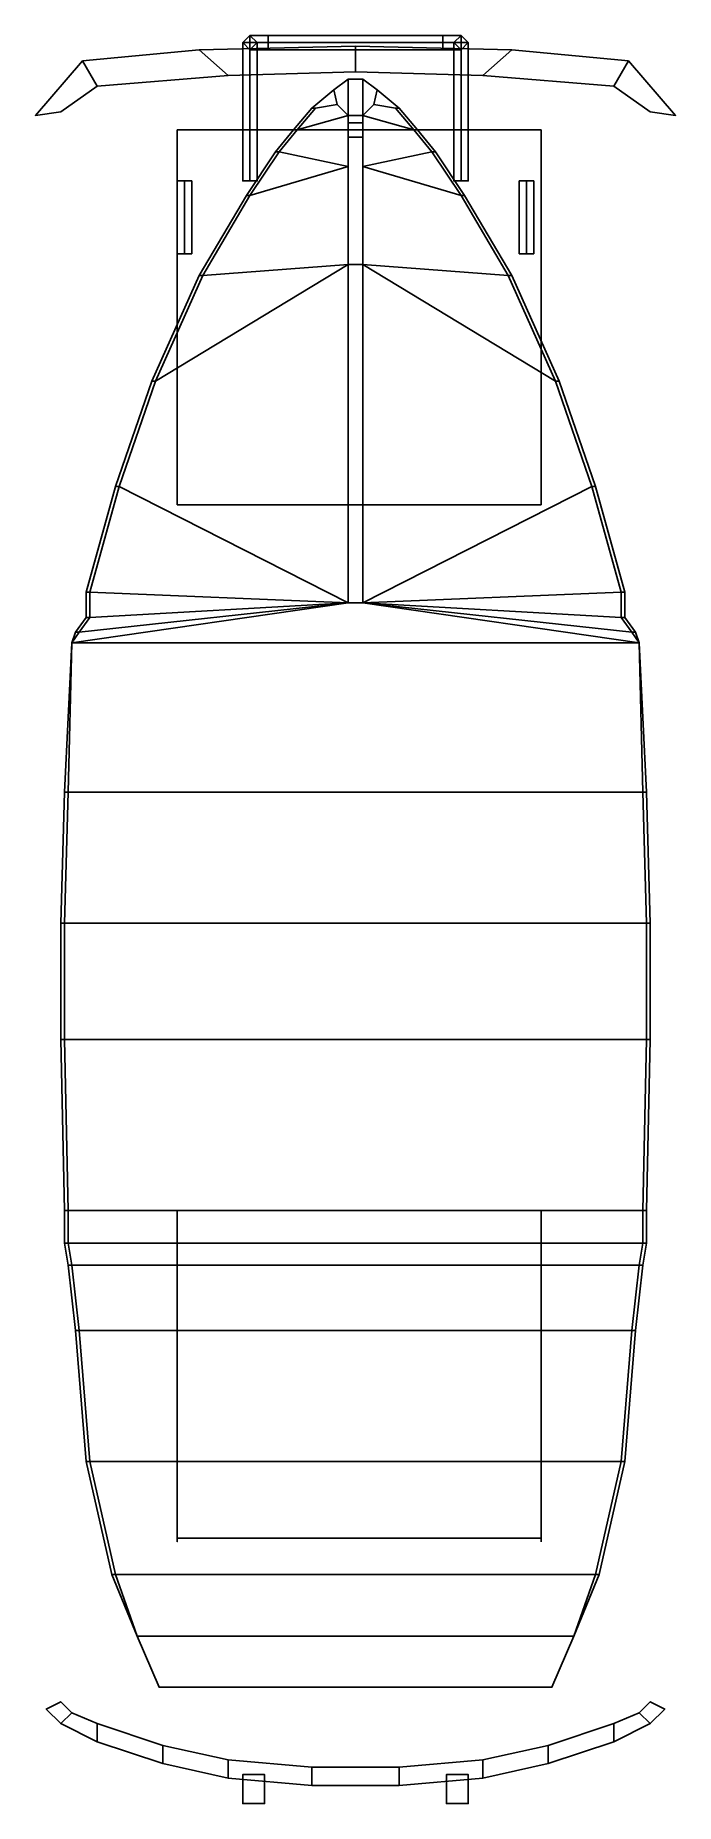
# Model space of a CAD drawing. Extents: x -0.88 to 0.88, y -2.59 to 2.27.
import ezdxf

# ---------------------------------------------------------------- set-up
doc = ezdxf.new("R2010")
doc.units = 0
doc.layers.get('0').update_dxf_attribs({"linetype": 'CONTINUOUS'})

msp = doc.modelspace()

# ---------------------------------------------------------------- linework, layer by layer
for points in [[(-0.35, 2.16, 0.56), (0, 2.17, 0.56), (0, 2.24, 0.56), (-0.43, 2.23, 0.56)], [(0, 2.24, 0.41), (0, 2.17, 0.41), (-0.35, 2.16, 0.41), (-0.43, 2.23, 0.41)], [(-0.43, 2.23, 0.56), (0, 2.24, 0.56), (0, 2.24, 0.41), (-0.43, 2.23, 0.41)], [(-0.29, 2.27, 0.37), (-0.31, 2.25, 0.39), (-0.31, 2.25, 0.64), (-0.29, 2.27, 0.64)], [(-0.24, 2.25, 0.7), (-0.24, 2.27, 0.68), (-0.29, 2.27, 0.64), (-0.31, 2.25, 0.64)], [(-0.29, 1.87, 0.32), (-0.31, 1.87, 0.34), (-0.31, 2.25, 0.39), (-0.29, 2.27, 0.37)], [(-0.31, 2.25, 0.39), (-0.29, 2.23, 0.41), (-0.29, 2.23, 0.64), (-0.31, 2.25, 0.64)], [(-0.24, 2.23, 0.68), (-0.24, 2.25, 0.7), (-0.31, 2.25, 0.64), (-0.29, 2.23, 0.64)], [(-0.31, 1.87, 0.34), (-0.29, 1.87, 0.36), (-0.29, 2.23, 0.41), (-0.31, 2.25, 0.39)], [(-0.27, 2.25, 0.39), (-0.29, 2.27, 0.37), (-0.29, 2.27, 0.64), (-0.27, 2.25, 0.64)], [(-0.24, 2.27, 0.68), (-0.24, 2.25, 0.66), (-0.27, 2.25, 0.64), (-0.29, 2.27, 0.64)], [(-0.27, 1.87, 0.34), (-0.29, 1.87, 0.32), (-0.29, 2.27, 0.37), (-0.27, 2.25, 0.39)], [(-0.29, 2.23, 0.41), (-0.27, 2.25, 0.39), (-0.27, 2.25, 0.64), (-0.29, 2.23, 0.64)], [(-0.24, 2.25, 0.66), (-0.24, 2.23, 0.68), (-0.29, 2.23, 0.64), (-0.27, 2.25, 0.64)], [(-0.29, 1.87, 0.36), (-0.27, 1.87, 0.34), (-0.27, 2.25, 0.39), (-0.29, 2.23, 0.41)], [(-0.24, 2.27, 0.68), (-0.24, 2.25, 0.7), (0.24, 2.25, 0.7), (0.24, 2.27, 0.68)], [(-0.24, 2.25, 0.66), (-0.24, 2.27, 0.68), (0.24, 2.27, 0.68), (0.24, 2.25, 0.66)], [(-0.24, 2.25, 0.7), (-0.24, 2.23, 0.68), (0.24, 2.23, 0.68), (0.24, 2.25, 0.7)], [(-0.24, 2.23, 0.68), (-0.24, 2.25, 0.66), (0.24, 2.25, 0.66), (0.24, 2.23, 0.68)], [(0.43, 2.23, 0.41), (0, 2.24, 0.41), (0, 2.24, 0.56), (0.43, 2.23, 0.56)], [(0.35, 2.16, 0.41), (0, 2.17, 0.41), (0, 2.24, 0.41), (0.43, 2.23, 0.41)], [(0, 2.24, 0.56), (0, 2.17, 0.56), (0.35, 2.16, 0.56), (0.43, 2.23, 0.56)], [(0.24, 2.27, 0.68), (0.24, 2.25, 0.7), (0.31, 2.25, 0.64), (0.29, 2.27, 0.64)], [(0.24, 2.25, 0.66), (0.24, 2.27, 0.68), (0.29, 2.27, 0.64), (0.27, 2.25, 0.64)], [(0.24, 2.25, 0.7), (0.24, 2.23, 0.68), (0.29, 2.23, 0.64), (0.31, 2.25, 0.64)], [(0.24, 2.23, 0.68), (0.24, 2.25, 0.66), (0.27, 2.25, 0.64), (0.29, 2.23, 0.64)], [(0.29, 2.27, 0.37), (0.27, 2.25, 0.39), (0.27, 2.25, 0.64), (0.29, 2.27, 0.64)], [(0.29, 1.87, 0.32), (0.27, 1.87, 0.34), (0.27, 2.25, 0.39), (0.29, 2.27, 0.37)], [(0.27, 2.25, 0.39), (0.29, 2.23, 0.41), (0.29, 2.23, 0.64), (0.27, 2.25, 0.64)], [(0.27, 1.87, 0.34), (0.29, 1.87, 0.36), (0.29, 2.23, 0.41), (0.27, 2.25, 0.39)], [(0.31, 2.25, 0.39), (0.29, 2.27, 0.37), (0.29, 2.27, 0.64), (0.31, 2.25, 0.64)], [(0.31, 1.87, 0.34), (0.29, 1.87, 0.32), (0.29, 2.27, 0.37), (0.31, 2.25, 0.39)], [(0.29, 2.23, 0.41), (0.31, 2.25, 0.39), (0.31, 2.25, 0.64), (0.29, 2.23, 0.64)], [(0.29, 1.87, 0.36), (0.31, 1.87, 0.34), (0.31, 2.25, 0.39), (0.29, 2.23, 0.41)], [(-0.81, 2.06, 0.56), (-0.71, 2.13, 0.56), (-0.75, 2.2, 0.56), (-0.88, 2.05, 0.56)], [(-0.75, 2.2, 0.41), (-0.71, 2.13, 0.41), (-0.81, 2.06, 0.41), (-0.88, 2.05, 0.41)], [(-0.88, 2.05, 0.56), (-0.75, 2.2, 0.56), (-0.75, 2.2, 0.41), (-0.88, 2.05, 0.41)], [(-0.43, 2.23, 0.41), (-0.35, 2.16, 0.41), (-0.71, 2.13, 0.41), (-0.75, 2.2, 0.41)], [(-0.71, 2.13, 0.56), (-0.35, 2.16, 0.56), (-0.43, 2.23, 0.56), (-0.75, 2.2, 0.56)], [(-0.75, 2.2, 0.56), (-0.43, 2.23, 0.56), (-0.43, 2.23, 0.41), (-0.75, 2.2, 0.41)], [(0.71, 2.13, 0.41), (0.35, 2.16, 0.41), (0.43, 2.23, 0.41), (0.75, 2.2, 0.41)], [(0.43, 2.23, 0.56), (0.35, 2.16, 0.56), (0.71, 2.13, 0.56), (0.75, 2.2, 0.56)], [(0.75, 2.2, 0.41), (0.43, 2.23, 0.41), (0.43, 2.23, 0.56), (0.75, 2.2, 0.56)], [(0.81, 2.06, 0.41), (0.71, 2.13, 0.41), (0.75, 2.2, 0.41), (0.88, 2.05, 0.41)], [(0.75, 2.2, 0.56), (0.71, 2.13, 0.56), (0.81, 2.06, 0.56), (0.88, 2.05, 0.56)], [(0.88, 2.05, 0.41), (0.75, 2.2, 0.41), (0.75, 2.2, 0.56), (0.88, 2.05, 0.56)], [(-0.71, 2.13, 0.41), (-0.35, 2.16, 0.41), (-0.35, 2.16, 0.56), (-0.71, 2.13, 0.56)], [(-0.35, 2.16, 0.41), (0, 2.17, 0.41), (0, 2.17, 0.56), (-0.35, 2.16, 0.56)], [(-0.02, 2.15, 0.44), (-0.06, 2.12, 0.44), (-0.06, 2.12, 1.16), (-0.02, 2.15, 1.16)], [(-0.02, 2.15, 1.16), (-0.06, 2.12, 1.16), (-0.05, 2.08, 1.2), (-0.02, 2.05, 1.23)], [(0.02, 2.15, 0.44), (-0.02, 2.15, 0.44), (-0.02, 2.15, 1.16), (0.02, 2.15, 1.16)], [(0.02, 2.15, 1.16), (-0.02, 2.15, 1.16), (-0.02, 2.05, 1.23), (0.02, 2.05, 1.23)], [(0.35, 2.16, 0.56), (0, 2.17, 0.56), (0, 2.17, 0.41), (0.35, 2.16, 0.41)], [(0.06, 2.12, 1.16), (0.06, 2.12, 0.44), (0.02, 2.15, 0.44), (0.02, 2.15, 1.16)], [(0.05, 2.08, 1.2), (0.06, 2.12, 1.16), (0.02, 2.15, 1.16), (0.02, 2.05, 1.23)], [(0.71, 2.13, 0.56), (0.35, 2.16, 0.56), (0.35, 2.16, 0.41), (0.71, 2.13, 0.41)], [(-0.81, 2.06, 0.41), (-0.71, 2.13, 0.41), (-0.71, 2.13, 0.56), (-0.81, 2.06, 0.56)], [(-0.06, 2.12, 0.44), (-0.12, 2.07, 0.44), (-0.12, 2.07, 1.16), (-0.06, 2.12, 1.16)], [(-0.06, 2.12, 1.16), (-0.12, 2.07, 1.16), (-0.11, 2.07, 1.2), (-0.05, 2.08, 1.2)], [(0.11, 2.07, 1.2), (0.12, 2.07, 1.16), (0.06, 2.12, 1.16), (0.05, 2.08, 1.2)], [(0.12, 2.07, 1.16), (0.12, 2.07, 0.44), (0.06, 2.12, 0.44), (0.06, 2.12, 1.16)], [(0.81, 2.06, 0.56), (0.71, 2.13, 0.56), (0.71, 2.13, 0.41), (0.81, 2.06, 0.41)], [(-0.88, 2.05, 0.41), (-0.81, 2.06, 0.41), (-0.81, 2.06, 0.56), (-0.88, 2.05, 0.56)], [(-0.16, 2.01, 1.2), (-0.21, 1.95, 1.2), (-0.02, 1.91, 1.27), (-0.02, 2.05, 1.23)], [(-0.12, 2.07, 0.44), (-0.17, 2.01, 0.44), (-0.17, 2.01, 1.16), (-0.12, 2.07, 1.16)], [(-0.12, 2.07, 1.16), (-0.17, 2.01, 1.16), (-0.16, 2.01, 1.2), (-0.11, 2.07, 1.2)], [(-0.05, 2.08, 1.2), (-0.11, 2.07, 1.2), (-0.16, 2.01, 1.2), (-0.02, 2.05, 1.23)], [(0.02, 2.05, 1.27), (-0.02, 2.05, 1.27), (-0.02, 2.03, 1.29), (0.02, 2.03, 1.29)], [(0.02, 2.05, 1.23), (-0.02, 2.05, 1.23), (-0.02, 2.05, 1.27), (0.02, 2.05, 1.27)], [(-0.02, 2.03, 1.29), (-0.02, 2.05, 1.23), (-0.02, 1.91, 1.27), (-0.02, 1.99, 1.3)], [(-0.02, 2.05, 1.27), (-0.02, 2.05, 1.23), (-0.02, 2.05, 1.23), (-0.02, 2.03, 1.29)], [(0.16, 2.01, 1.2), (0.11, 2.07, 1.2), (0.05, 2.08, 1.2), (0.02, 2.05, 1.23)], [(0.02, 2.05, 1.23), (0.02, 2.03, 1.29), (0.02, 1.99, 1.3), (0.02, 1.91, 1.27)], [(0.02, 2.05, 1.23), (0.02, 2.05, 1.27), (0.02, 2.03, 1.29)], [(0.02, 1.91, 1.27), (0.21, 1.95, 1.2), (0.16, 2.01, 1.2), (0.02, 2.05, 1.23)], [(0.16, 2.01, 1.2), (0.17, 2.01, 1.16), (0.12, 2.07, 1.16), (0.11, 2.07, 1.2)], [(0.17, 2.01, 1.16), (0.17, 2.01, 0.44), (0.12, 2.07, 0.44), (0.12, 2.07, 1.16)], [(0.88, 2.05, 0.56), (0.81, 2.06, 0.56), (0.81, 2.06, 0.41), (0.88, 2.05, 0.41)], [(-0.49, 2.01, 0.44), (-0.49, 0.98, 0.44), (-0.49, 0.98, 0.93), (-0.49, 2.01, 0.93)], [(0.51, 2.01, 0.44), (0.51, 0.98, 0.44), (-0.49, 0.98, 0.44), (-0.49, 2.01, 0.44)], [(-0.17, 2.01, 1.05), (-0.22, 1.95, 1.08), (-0.22, 1.95, 1.16), (-0.17, 2.01, 1.16)], [(-0.17, 2.01, 1.16), (-0.22, 1.95, 1.16), (-0.21, 1.95, 1.2), (-0.16, 2.01, 1.2)], [(0.02, 2.03, 1.29), (-0.02, 2.03, 1.29), (-0.02, 1.99, 1.3), (0.02, 1.99, 1.3)], [(0.21, 1.95, 1.2), (0.22, 1.95, 1.16), (0.17, 2.01, 1.16), (0.16, 2.01, 1.2)], [(0.22, 1.95, 1.16), (0.22, 1.95, 1.08), (0.17, 2.01, 1.05), (0.17, 2.01, 1.16)], [(0.51, 0.98, 0.93), (0.51, 0.98, 0.44), (0.51, 2.01, 0.44), (0.51, 2.01, 0.93)], [(-0.22, 1.95, 1.08), (-0.3, 1.83, 1.1), (-0.3, 1.83, 1.16), (-0.22, 1.95, 1.16)], [(-0.22, 1.95, 1.16), (-0.3, 1.83, 1.16), (-0.29, 1.83, 1.2), (-0.21, 1.95, 1.2)], [(-0.21, 1.95, 1.2), (-0.29, 1.83, 1.2), (-0.02, 1.91, 1.27)], [(0.02, 1.99, 1.3), (-0.02, 1.99, 1.3), (-0.02, 1.64, 1.3), (0.02, 1.64, 1.3)], [(-0.02, 1.99, 1.3), (-0.02, 1.91, 1.27), (-0.02, 1.64, 1.3)], [(0.02, 1.91, 1.27), (0.02, 1.99, 1.3), (0.02, 1.64, 1.3)], [(0.02, 1.91, 1.27), (0.29, 1.83, 1.2), (0.21, 1.95, 1.2), (0.02, 1.91, 1.27)], [(0.29, 1.83, 1.2), (0.3, 1.83, 1.16), (0.22, 1.95, 1.16), (0.21, 1.95, 1.2)], [(0.3, 1.83, 1.16), (0.3, 1.83, 1.1), (0.22, 1.95, 1.08), (0.22, 1.95, 1.16)], [(-0.29, 1.83, 1.2), (-0.42, 1.61, 1.2), (-0.02, 1.64, 1.3), (-0.02, 1.91, 1.27)], [(0.02, 1.64, 1.3), (0.42, 1.61, 1.2), (0.29, 1.83, 1.2), (0.02, 1.91, 1.27)], [(-0.47, 1.67, 0.32), (-0.49, 1.67, 0.34), (-0.49, 1.87, 0.34), (-0.47, 1.87, 0.32)], [(-0.49, 1.67, 0.34), (-0.47, 1.67, 0.36), (-0.47, 1.87, 0.36), (-0.49, 1.87, 0.34)], [(-0.47, 1.67, 0.36), (-0.45, 1.67, 0.34), (-0.45, 1.87, 0.34), (-0.47, 1.87, 0.36)], [(-0.45, 1.67, 0.34), (-0.47, 1.67, 0.32), (-0.47, 1.87, 0.32), (-0.45, 1.87, 0.34)], [(0.47, 1.67, 0.32), (0.45, 1.67, 0.34), (0.45, 1.87, 0.34), (0.47, 1.87, 0.32)], [(0.45, 1.67, 0.34), (0.47, 1.67, 0.36), (0.47, 1.87, 0.36), (0.45, 1.87, 0.34)], [(0.47, 1.67, 0.36), (0.49, 1.67, 0.34), (0.49, 1.87, 0.34), (0.47, 1.87, 0.36)], [(0.49, 1.67, 0.34), (0.47, 1.67, 0.32), (0.47, 1.87, 0.32), (0.49, 1.87, 0.34)], [(-0.3, 1.83, 1.1), (-0.43, 1.61, 1.1), (-0.43, 1.61, 1.16), (-0.3, 1.83, 1.16)], [(-0.3, 1.83, 1.16), (-0.43, 1.61, 1.16), (-0.42, 1.61, 1.2), (-0.29, 1.83, 1.2)], [(0.42, 1.61, 1.2), (0.43, 1.61, 1.16), (0.3, 1.83, 1.16), (0.29, 1.83, 1.2)], [(0.43, 1.61, 1.16), (0.43, 1.61, 1.1), (0.3, 1.83, 1.1), (0.3, 1.83, 1.16)], [(-0.55, 1.32, 1.2), (-0.65, 1.03, 1.2), (-0.02, 0.71, 1.3), (-0.02, 1.64, 1.3)], [(-0.43, 1.61, 1.1), (-0.56, 1.32, 1.09), (-0.56, 1.32, 1.16), (-0.43, 1.61, 1.16)], [(-0.43, 1.61, 1.16), (-0.56, 1.32, 1.16), (-0.55, 1.32, 1.2), (-0.42, 1.61, 1.2)], [(-0.42, 1.61, 1.2), (-0.55, 1.32, 1.2), (-0.02, 1.64, 1.3)], [(0.02, 1.64, 1.3), (-0.02, 1.64, 1.3), (-0.02, 0.71, 1.3), (0.02, 0.71, 1.3)], [(0.02, 0.71, 1.3), (0.65, 1.03, 1.2), (0.55, 1.32, 1.2), (0.02, 1.64, 1.3)], [(0.02, 1.64, 1.3), (0.55, 1.32, 1.2), (0.42, 1.61, 1.2), (0.02, 1.64, 1.3)], [(0.55, 1.32, 1.2), (0.56, 1.32, 1.16), (0.43, 1.61, 1.16), (0.42, 1.61, 1.2)], [(0.56, 1.32, 1.16), (0.56, 1.32, 1.09), (0.43, 1.61, 1.1), (0.43, 1.61, 1.16)], [(-0.56, 1.32, 1.09), (-0.66, 1.03, 1.05), (-0.66, 1.03, 1.16), (-0.56, 1.32, 1.16)], [(-0.56, 1.32, 1.16), (-0.66, 1.03, 1.16), (-0.65, 1.03, 1.2), (-0.55, 1.32, 1.2)], [(0.65, 1.03, 1.2), (0.66, 1.03, 1.16), (0.56, 1.32, 1.16), (0.55, 1.32, 1.2)], [(0.66, 1.03, 1.16), (0.66, 1.03, 1.05), (0.56, 1.32, 1.09), (0.56, 1.32, 1.16)], [(-0.66, 1.03, 1.05), (-0.74, 0.74, 0.99), (-0.74, 0.74, 1.16), (-0.66, 1.03, 1.16)], [(-0.66, 1.03, 1.16), (-0.74, 0.74, 1.16), (-0.73, 0.74, 1.2), (-0.65, 1.03, 1.2)], [(-0.65, 1.03, 1.2), (-0.73, 0.74, 1.2), (-0.02, 0.71, 1.3)], [(0.02, 0.71, 1.3), (0.73, 0.74, 1.2), (0.65, 1.03, 1.2), (0.02, 0.71, 1.3)], [(0.73, 0.74, 1.2), (0.74, 0.74, 1.16), (0.66, 1.03, 1.16), (0.65, 1.03, 1.2)], [(0.74, 0.74, 1.16), (0.74, 0.74, 0.99), (0.66, 1.03, 1.05), (0.66, 1.03, 1.16)], [(-0.74, 0.74, 0.99), (-0.74, 0.67, 0.91), (-0.74, 0.67, 1.16), (-0.74, 0.74, 1.16)], [(-0.74, 0.74, 1.16), (-0.74, 0.67, 1.16), (-0.73, 0.67, 1.2), (-0.73, 0.74, 1.2)], [(-0.73, 0.74, 1.2), (-0.73, 0.67, 1.2), (-0.02, 0.71, 1.3)], [(0.02, 0.71, 1.3), (0.73, 0.67, 1.2), (0.73, 0.74, 1.2), (0.02, 0.71, 1.3)], [(0.73, 0.67, 1.2), (0.74, 0.67, 1.16), (0.74, 0.74, 1.16), (0.73, 0.74, 1.2)], [(0.74, 0.67, 1.16), (0.74, 0.67, 0.91), (0.74, 0.74, 0.99), (0.74, 0.74, 1.16)], [(-0.76, 0.63, 1.2), (-0.78, 0.6, 1.26), (-0.02, 0.71, 1.3)], [(-0.78, 0.6, 1.26), (-0.78, 0.6, 1.3), (-0.02, 0.71, 1.3)], [(-0.73, 0.67, 1.2), (-0.76, 0.63, 1.2), (-0.02, 0.71, 1.3)], [(0.02, 0.71, 1.3), (0.76, 0.63, 1.2), (0.73, 0.67, 1.2), (0.02, 0.71, 1.3)], [(0.02, 0.71, 1.3), (0.78, 0.6, 1.26), (0.76, 0.63, 1.2), (0.02, 0.71, 1.3)], [(0.02, 0.71, 1.3), (0.78, 0.6, 1.3), (0.78, 0.6, 1.26), (0.02, 0.71, 1.3)], [(-0.74, 0.67, 0.91), (-0.77, 0.63, 0.62), (-0.77, 0.63, 1.16), (-0.74, 0.67, 1.16)], [(-0.74, 0.67, 1.16), (-0.77, 0.63, 1.16), (-0.76, 0.63, 1.2), (-0.73, 0.67, 1.2)], [(0.76, 0.63, 1.2), (0.77, 0.63, 1.16), (0.74, 0.67, 1.16), (0.73, 0.67, 1.2)], [(0.77, 0.63, 1.16), (0.77, 0.63, 0.62), (0.74, 0.67, 0.91), (0.74, 0.67, 1.16)], [(-0.78, 0.6, 0.31), (-0.8, 0.19, 0.31), (-0.8, 0.19, 1.16), (-0.78, 0.6, 1.16)], [(0.78, 0.6, 0.31), (0.8, 0.19, 0.31), (-0.8, 0.19, 0.31), (-0.78, 0.6, 0.31)], [(-0.78, 0.6, 1.16), (-0.8, 0.19, 1.16), (-0.8, 0.19, 1.26), (-0.78, 0.6, 1.26)], [(-0.78, 0.6, 1.26), (-0.8, 0.19, 1.26), (-0.79, 0.19, 1.7), (-0.78, 0.6, 1.3)], [(-0.77, 0.63, 0.62), (-0.78, 0.6, 0.31), (-0.78, 0.6, 1.16), (-0.77, 0.63, 1.16)], [(-0.77, 0.63, 1.16), (-0.78, 0.6, 1.16), (-0.78, 0.6, 1.26), (-0.76, 0.63, 1.2)], [(0.78, 0.6, 1.26), (0.78, 0.6, 1.16), (0.77, 0.63, 1.16), (0.76, 0.63, 1.2)], [(0.78, 0.6, 1.16), (0.78, 0.6, 0.31), (0.77, 0.63, 0.62), (0.77, 0.63, 1.16)], [(0.8, 0.19, 1.16), (0.8, 0.19, 0.31), (0.78, 0.6, 0.31), (0.78, 0.6, 1.16)], [(0.8, 0.19, 1.26), (0.8, 0.19, 1.16), (0.78, 0.6, 1.16), (0.78, 0.6, 1.26)], [(0.79, 0.19, 1.7), (0.8, 0.19, 1.26), (0.78, 0.6, 1.26), (0.78, 0.6, 1.3)], [(-0.81, -0.17, 0.31), (-0.8, 0.19, 0.31), (0.8, 0.19, 0.31), (0.81, -0.17, 0.31)], [(-0.8, 0.19, 1.16), (-0.8, 0.19, 0.31), (-0.81, -0.17, 0.31), (-0.81, -0.17, 1.15)], [(-0.8, 0.19, 1.26), (-0.8, 0.19, 1.16), (-0.81, -0.17, 1.15), (-0.81, -0.17, 1.26)], [(-0.79, 0.19, 1.7), (-0.8, 0.19, 1.26), (-0.81, -0.17, 1.26), (-0.8, -0.17, 1.71)], [(0.81, -0.17, 1.26), (0.8, 0.19, 1.26), (0.79, 0.19, 1.7), (0.8, -0.17, 1.71)], [(0.81, -0.17, 0.31), (0.8, 0.19, 0.31), (0.8, 0.19, 1.16), (0.81, -0.17, 1.15)], [(0.81, -0.17, 1.15), (0.8, 0.19, 1.16), (0.8, 0.19, 1.26), (0.81, -0.17, 1.26)], [(0.81, -0.17, 0.31), (0.81, -0.49, 0.31), (-0.81, -0.49, 0.31), (-0.81, -0.17, 0.31)], [(-0.81, -0.17, 0.31), (-0.81, -0.49, 0.31), (-0.81, -0.49, 1.14), (-0.81, -0.17, 1.15)], [(-0.81, -0.17, 1.15), (-0.81, -0.49, 1.14), (-0.81, -0.49, 1.26), (-0.81, -0.17, 1.26)], [(-0.81, -0.17, 1.26), (-0.81, -0.49, 1.26), (-0.8, -0.49, 1.71), (-0.8, -0.17, 1.71)], [(0.8, -0.49, 1.71), (0.81, -0.49, 1.26), (0.81, -0.17, 1.26), (0.8, -0.17, 1.71)], [(0.81, -0.49, 1.14), (0.81, -0.49, 0.31), (0.81, -0.17, 0.31), (0.81, -0.17, 1.15)], [(0.81, -0.49, 1.26), (0.81, -0.49, 1.14), (0.81, -0.17, 1.15), (0.81, -0.17, 1.26)], [(0.81, -0.49, 0.31), (0.8, -0.96, 0.31), (-0.8, -0.96, 0.31), (-0.81, -0.49, 0.31)], [(-0.81, -0.49, 0.31), (-0.8, -0.96, 0.31), (-0.8, -0.96, 1.14), (-0.81, -0.49, 1.14)], [(-0.81, -0.49, 1.14), (-0.8, -0.96, 1.14), (-0.8, -0.96, 1.25), (-0.81, -0.49, 1.26)], [(-0.81, -0.49, 1.26), (-0.8, -0.96, 1.25), (-0.79, -0.96, 1.68), (-0.8, -0.49, 1.71)], [(0.79, -0.96, 1.68), (0.8, -0.96, 1.25), (0.81, -0.49, 1.26), (0.8, -0.49, 1.71)], [(0.8, -0.96, 1.14), (0.8, -0.96, 0.31), (0.81, -0.49, 0.31), (0.81, -0.49, 1.14)], [(0.8, -0.96, 1.25), (0.8, -0.96, 1.14), (0.81, -0.49, 1.14), (0.81, -0.49, 1.26)], [(-0.8, -0.96, 0.75), (-0.8, -1.05, 0.93), (-0.8, -1.05, 1.14), (-0.8, -0.96, 1.14)], [(0.8, -0.96, 0.75), (0.8, -1.05, 0.93), (-0.8, -1.05, 0.93), (-0.8, -0.96, 0.75)], [(-0.8, -0.96, 1.14), (-0.8, -1.05, 1.14), (-0.8, -1.05, 1.25), (-0.8, -0.96, 1.25)], [(-0.8, -0.96, 1.25), (-0.8, -1.05, 1.25), (-0.79, -1.05, 1.67), (-0.79, -0.96, 1.68)], [(-0.49, -0.96, 0.31), (-0.49, -1.86, 0.48), (-0.49, -1.87, 0.8), (-0.49, -0.96, 0.8)], [(0.51, -0.96, 0.31), (0.51, -1.86, 0.48), (-0.49, -1.86, 0.48), (-0.49, -0.96, 0.31)], [(0.51, -1.87, 0.8), (0.51, -1.86, 0.48), (0.51, -0.96, 0.31), (0.51, -0.96, 0.8)], [(0.79, -1.05, 1.67), (0.8, -1.05, 1.25), (0.8, -0.96, 1.25), (0.79, -0.96, 1.68)], [(0.8, -1.05, 1.14), (0.8, -1.05, 0.93), (0.8, -0.96, 0.75), (0.8, -0.96, 1.14)], [(0.8, -1.05, 1.25), (0.8, -1.05, 1.14), (0.8, -0.96, 1.14), (0.8, -0.96, 1.25)], [(-0.8, -1.05, 0.93), (-0.79, -1.11, 0.99), (-0.79, -1.11, 1.14), (-0.8, -1.05, 1.14)], [(0.8, -1.05, 0.93), (0.79, -1.11, 0.99), (-0.79, -1.11, 0.99), (-0.8, -1.05, 0.93)], [(-0.8, -1.05, 1.14), (-0.79, -1.11, 1.14), (-0.79, -1.11, 1.25), (-0.8, -1.05, 1.25)], [(-0.8, -1.05, 1.25), (-0.79, -1.11, 1.25), (-0.78, -1.11, 1.66), (-0.79, -1.05, 1.67)], [(0.78, -1.11, 1.66), (0.79, -1.11, 1.25), (0.8, -1.05, 1.25), (0.79, -1.05, 1.67)], [(0.79, -1.11, 1.14), (0.79, -1.11, 0.99), (0.8, -1.05, 0.93), (0.8, -1.05, 1.14)], [(0.79, -1.11, 1.25), (0.79, -1.11, 1.14), (0.8, -1.05, 1.14), (0.8, -1.05, 1.25)], [(-0.79, -1.11, 0.99), (-0.77, -1.29, 1.05), (-0.77, -1.29, 1.13), (-0.79, -1.11, 1.14)], [(0.79, -1.11, 0.99), (0.77, -1.29, 1.05), (-0.77, -1.29, 1.05), (-0.79, -1.11, 0.99)], [(-0.79, -1.11, 1.14), (-0.77, -1.29, 1.13), (-0.77, -1.29, 1.24), (-0.79, -1.11, 1.25)], [(-0.79, -1.11, 1.25), (-0.77, -1.29, 1.24), (-0.76, -1.29, 1.64), (-0.78, -1.11, 1.66)], [(0.76, -1.29, 1.64), (0.77, -1.29, 1.24), (0.79, -1.11, 1.25), (0.78, -1.11, 1.66)], [(0.77, -1.29, 1.13), (0.77, -1.29, 1.05), (0.79, -1.11, 0.99), (0.79, -1.11, 1.14)], [(0.77, -1.29, 1.24), (0.77, -1.29, 1.13), (0.79, -1.11, 1.14), (0.79, -1.11, 1.25)], [(-0.77, -1.29, 1.05), (-0.74, -1.65, 1.05), (-0.74, -1.65, 1.1), (-0.77, -1.29, 1.13)], [(0.77, -1.29, 1.05), (0.74, -1.65, 1.05), (-0.74, -1.65, 1.05), (-0.77, -1.29, 1.05)], [(-0.77, -1.29, 1.13), (-0.74, -1.65, 1.1), (-0.74, -1.65, 1.2), (-0.77, -1.29, 1.24)], [(-0.77, -1.29, 1.24), (-0.74, -1.65, 1.2), (-0.73, -1.65, 1.53), (-0.76, -1.29, 1.64)], [(0.73, -1.65, 1.53), (0.74, -1.65, 1.2), (0.77, -1.29, 1.24), (0.76, -1.29, 1.64)], [(0.74, -1.65, 1.1), (0.74, -1.65, 1.05), (0.77, -1.29, 1.05), (0.77, -1.29, 1.13)], [(0.74, -1.65, 1.2), (0.74, -1.65, 1.1), (0.77, -1.29, 1.13), (0.77, -1.29, 1.24)], [(-0.74, -1.65, 1.05), (-0.67, -1.96, 1.01), (-0.67, -1.96, 1.07), (-0.74, -1.65, 1.1)], [(0.74, -1.65, 1.05), (0.67, -1.96, 1.01), (-0.67, -1.96, 1.01), (-0.74, -1.65, 1.05)], [(-0.74, -1.65, 1.1), (-0.67, -1.96, 1.07), (-0.67, -1.96, 1.16), (-0.74, -1.65, 1.2)], [(-0.74, -1.65, 1.2), (-0.67, -1.96, 1.16), (-0.66, -1.96, 1.3), (-0.73, -1.65, 1.53)], [(0.66, -1.96, 1.3), (0.67, -1.96, 1.16), (0.74, -1.65, 1.2), (0.73, -1.65, 1.53)], [(0.67, -1.96, 1.07), (0.67, -1.96, 1.01), (0.74, -1.65, 1.05), (0.74, -1.65, 1.1)], [(0.67, -1.96, 1.16), (0.67, -1.96, 1.07), (0.74, -1.65, 1.1), (0.74, -1.65, 1.2)], [(-0.67, -1.96, 1.01), (-0.6, -2.13, 0.97), (-0.6, -2.13, 1.03), (-0.67, -1.96, 1.07)], [(0.67, -1.96, 1.01), (0.6, -2.13, 0.97), (-0.6, -2.13, 0.97), (-0.67, -1.96, 1.01)], [(-0.67, -1.96, 1.07), (-0.6, -2.13, 1.03), (-0.6, -2.13, 1.13), (-0.67, -1.96, 1.16)], [(-0.67, -1.96, 1.16), (-0.6, -2.13, 1.13), (-0.6, -2.13, 1.13), (-0.66, -1.96, 1.3)], [(0.6, -2.13, 1.03), (0.6, -2.13, 0.97), (0.67, -1.96, 1.01), (0.67, -1.96, 1.07)], [(0.6, -2.13, 1.13), (0.6, -2.13, 1.03), (0.67, -1.96, 1.07), (0.67, -1.96, 1.16)], [(0.6, -2.13, 1.13), (0.6, -2.13, 1.13), (0.67, -1.96, 1.16), (0.66, -1.96, 1.3)], [(-0.6, -2.13, 0.97), (-0.54, -2.27, 0.9), (-0.54, -2.27, 0.9), (-0.6, -2.13, 1.03)], [(0.6, -2.13, 0.97), (0.54, -2.27, 0.9), (-0.54, -2.27, 0.9), (-0.6, -2.13, 0.97)], [(-0.6, -2.13, 1.03), (-0.54, -2.27, 0.9), (-0.54, -2.27, 0.9), (-0.6, -2.13, 1.13)], [(0.54, -2.27, 0.9), (0.54, -2.27, 0.9), (0.6, -2.13, 0.97), (0.6, -2.13, 1.03)], [(0.54, -2.27, 0.9), (0.54, -2.27, 0.9), (0.6, -2.13, 1.03), (0.6, -2.13, 1.13)], [(-0.78, -2.34, 0.52), (-0.81, -2.37, 0.52), (-0.85, -2.33, 0.52), (-0.81, -2.31, 0.52)], [(-0.85, -2.33, 0.67), (-0.81, -2.37, 0.67), (-0.78, -2.34, 0.67), (-0.81, -2.31, 0.67)], [(-0.81, -2.31, 0.52), (-0.85, -2.33, 0.52), (-0.85, -2.33, 0.67), (-0.81, -2.31, 0.67)], [(-0.85, -2.33, 0.52), (-0.81, -2.37, 0.52), (-0.81, -2.37, 0.67), (-0.85, -2.33, 0.67)], [(-0.81, -2.31, 0.67), (-0.78, -2.34, 0.67), (-0.78, -2.34, 0.52), (-0.81, -2.31, 0.52)], [(0.85, -2.33, 0.52), (0.81, -2.37, 0.52), (0.78, -2.34, 0.52), (0.81, -2.31, 0.52)], [(0.81, -2.31, 0.52), (0.78, -2.34, 0.52), (0.78, -2.34, 0.67), (0.81, -2.31, 0.67)], [(0.78, -2.34, 0.67), (0.81, -2.37, 0.67), (0.85, -2.33, 0.67), (0.81, -2.31, 0.67)], [(0.81, -2.31, 0.67), (0.85, -2.33, 0.67), (0.85, -2.33, 0.52), (0.81, -2.31, 0.52)], [(0.85, -2.33, 0.67), (0.81, -2.37, 0.67), (0.81, -2.37, 0.52), (0.85, -2.33, 0.52)], [(-0.81, -2.37, 0.67), (-0.71, -2.42, 0.67), (-0.71, -2.37, 0.67), (-0.78, -2.34, 0.67)], [(-0.71, -2.37, 0.52), (-0.71, -2.42, 0.52), (-0.81, -2.37, 0.52), (-0.78, -2.34, 0.52)], [(-0.81, -2.37, 0.52), (-0.71, -2.42, 0.52), (-0.71, -2.42, 0.67), (-0.81, -2.37, 0.67)], [(-0.78, -2.34, 0.67), (-0.71, -2.37, 0.67), (-0.71, -2.37, 0.52), (-0.78, -2.34, 0.52)], [(-0.53, -2.43, 0.52), (-0.53, -2.48, 0.52), (-0.71, -2.42, 0.52), (-0.71, -2.37, 0.52)], [(-0.71, -2.42, 0.67), (-0.53, -2.48, 0.67), (-0.53, -2.43, 0.67), (-0.71, -2.37, 0.67)], [(-0.71, -2.37, 0.67), (-0.53, -2.43, 0.67), (-0.53, -2.43, 0.52), (-0.71, -2.37, 0.52)], [(0.71, -2.42, 0.52), (0.53, -2.48, 0.52), (0.53, -2.43, 0.52), (0.71, -2.37, 0.52)], [(0.71, -2.37, 0.52), (0.53, -2.43, 0.52), (0.53, -2.43, 0.67), (0.71, -2.37, 0.67)], [(0.53, -2.43, 0.67), (0.53, -2.48, 0.67), (0.71, -2.42, 0.67), (0.71, -2.37, 0.67)], [(0.81, -2.37, 0.52), (0.71, -2.42, 0.52), (0.71, -2.37, 0.52), (0.78, -2.34, 0.52)], [(0.78, -2.34, 0.52), (0.71, -2.37, 0.52), (0.71, -2.37, 0.67), (0.78, -2.34, 0.67)], [(0.71, -2.37, 0.67), (0.71, -2.42, 0.67), (0.81, -2.37, 0.67), (0.78, -2.34, 0.67)], [(0.81, -2.37, 0.67), (0.71, -2.42, 0.67), (0.71, -2.42, 0.52), (0.81, -2.37, 0.52)], [(-0.71, -2.42, 0.52), (-0.53, -2.48, 0.52), (-0.53, -2.48, 0.67), (-0.71, -2.42, 0.67)], [(0.71, -2.42, 0.67), (0.53, -2.48, 0.67), (0.53, -2.48, 0.52), (0.71, -2.42, 0.52)], [(-0.35, -2.47, 0.52), (-0.35, -2.52, 0.52), (-0.53, -2.48, 0.52), (-0.53, -2.43, 0.52)], [(-0.53, -2.48, 0.67), (-0.35, -2.52, 0.67), (-0.35, -2.47, 0.67), (-0.53, -2.43, 0.67)], [(-0.53, -2.43, 0.67), (-0.35, -2.47, 0.67), (-0.35, -2.47, 0.52), (-0.53, -2.43, 0.52)], [(-0.35, -2.52, 0.67), (-0.12, -2.54, 0.67), (-0.12, -2.49, 0.67), (-0.35, -2.47, 0.67)], [(-0.12, -2.49, 0.52), (-0.12, -2.54, 0.52), (-0.35, -2.52, 0.52), (-0.35, -2.47, 0.52)], [(-0.35, -2.47, 0.67), (-0.12, -2.49, 0.67), (-0.12, -2.49, 0.52), (-0.35, -2.47, 0.52)], [(0.35, -2.52, 0.52), (0.12, -2.54, 0.52), (0.12, -2.49, 0.52), (0.35, -2.47, 0.52)], [(0.35, -2.47, 0.52), (0.12, -2.49, 0.52), (0.12, -2.49, 0.67), (0.35, -2.47, 0.67)], [(0.12, -2.49, 0.67), (0.12, -2.54, 0.67), (0.35, -2.52, 0.67), (0.35, -2.47, 0.67)], [(0.53, -2.48, 0.52), (0.35, -2.52, 0.52), (0.35, -2.47, 0.52), (0.53, -2.43, 0.52)], [(0.53, -2.43, 0.52), (0.35, -2.47, 0.52), (0.35, -2.47, 0.67), (0.53, -2.43, 0.67)], [(0.35, -2.47, 0.67), (0.35, -2.52, 0.67), (0.53, -2.48, 0.67), (0.53, -2.43, 0.67)], [(-0.53, -2.48, 0.52), (-0.35, -2.52, 0.52), (-0.35, -2.52, 0.67), (-0.53, -2.48, 0.67)], [(-0.35, -2.52, 0.52), (-0.12, -2.54, 0.52), (-0.12, -2.54, 0.67), (-0.35, -2.52, 0.67)], [(-0.25, -2.51, 0.75), (-0.25, -2.51, 0.46), (-0.31, -2.51, 0.46), (-0.31, -2.51, 0.75)], [(-0.31, -2.51, 0.46), (-0.31, -2.59, 0.46), (-0.31, -2.59, 0.75), (-0.31, -2.51, 0.75)], [(-0.25, -2.51, 0.46), (-0.25, -2.59, 0.46), (-0.31, -2.59, 0.46), (-0.31, -2.51, 0.46)], [(-0.31, -2.51, 0.75), (-0.31, -2.59, 0.75), (-0.25, -2.59, 0.75), (-0.25, -2.51, 0.75)], [(-0.25, -2.59, 0.75), (-0.25, -2.59, 0.46), (-0.25, -2.51, 0.46), (-0.25, -2.51, 0.75)], [(-0.12, -2.54, 0.67), (0.12, -2.54, 0.67), (0.12, -2.49, 0.67), (-0.12, -2.49, 0.67)], [(-0.12, -2.49, 0.67), (0.12, -2.49, 0.67), (0.12, -2.49, 0.52), (-0.12, -2.49, 0.52)], [(0.12, -2.49, 0.52), (0.12, -2.54, 0.52), (-0.12, -2.54, 0.52), (-0.12, -2.49, 0.52)], [(0.35, -2.52, 0.67), (0.12, -2.54, 0.67), (0.12, -2.54, 0.52), (0.35, -2.52, 0.52)], [(0.25, -2.51, 0.46), (0.25, -2.59, 0.46), (0.25, -2.59, 0.75), (0.25, -2.51, 0.75)], [(0.31, -2.51, 0.75), (0.31, -2.51, 0.46), (0.25, -2.51, 0.46), (0.25, -2.51, 0.75)], [(0.31, -2.51, 0.46), (0.31, -2.59, 0.46), (0.25, -2.59, 0.46), (0.25, -2.51, 0.46)], [(0.25, -2.51, 0.75), (0.25, -2.59, 0.75), (0.31, -2.59, 0.75), (0.31, -2.51, 0.75)], [(0.31, -2.59, 0.75), (0.31, -2.59, 0.46), (0.31, -2.51, 0.46), (0.31, -2.51, 0.75)], [(0.53, -2.48, 0.67), (0.35, -2.52, 0.67), (0.35, -2.52, 0.52), (0.53, -2.48, 0.52)], [(-0.12, -2.54, 0.52), (0.12, -2.54, 0.52), (0.12, -2.54, 0.67), (-0.12, -2.54, 0.67)], [(-0.31, -2.59, 0.75), (-0.31, -2.59, 0.46), (-0.25, -2.59, 0.46), (-0.25, -2.59, 0.75)], [(0.25, -2.59, 0.75), (0.25, -2.59, 0.46), (0.31, -2.59, 0.46), (0.31, -2.59, 0.75)]]:
    msp.add_3dface(points)

doc.saveas('drawing.dxf')
